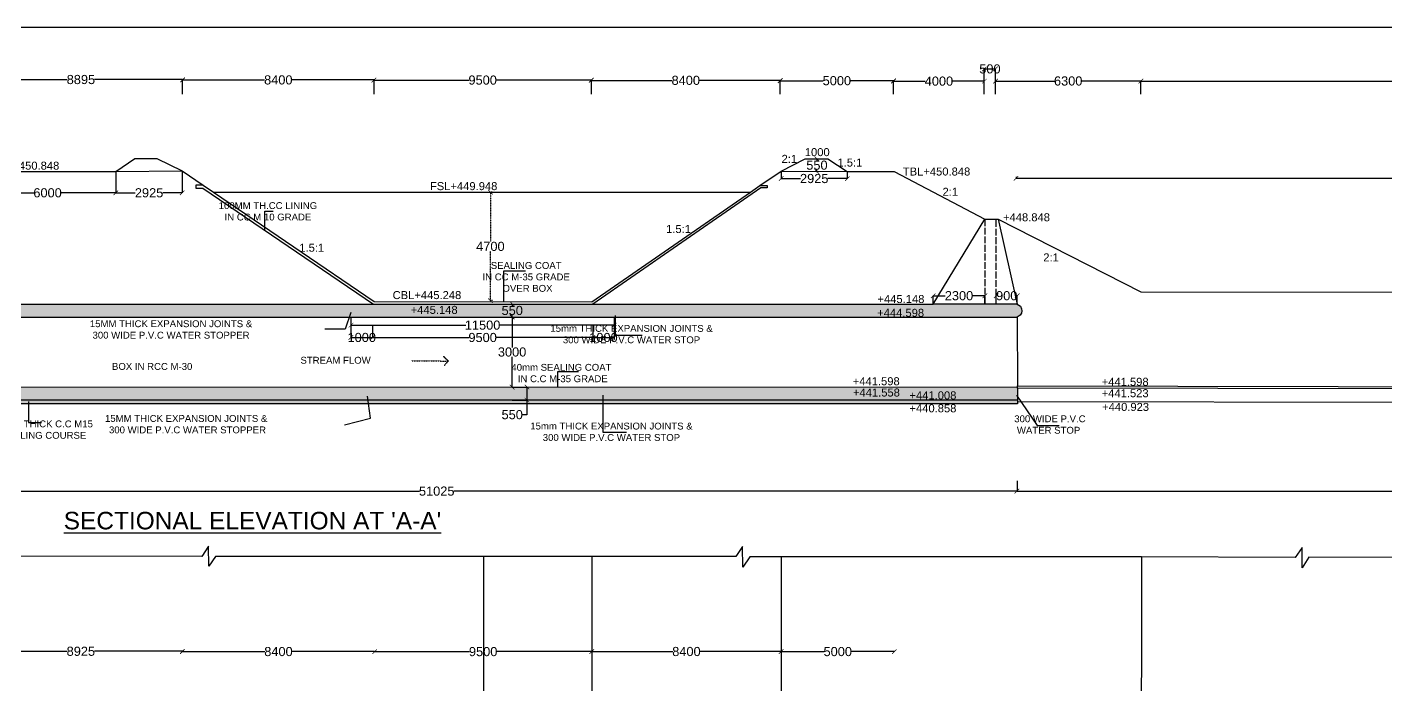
# Model space of a CAD drawing. Header units: inches. Extents: x -25940 to 116401, y 67945 to 197802.
# Drawn here: x 6987 to 66419, y 169035 to 197802 of the extents above; entities that cross this region are included whole.
import ezdxf

# ---------------------------------------------------------------- set-up
doc = ezdxf.new("R2010")
doc.units = ezdxf.units.IN
doc.header["$MEASUREMENT"] = 0
doc.linetypes.add('ACAD_ISO02W100', pattern=[15, 12, -3])
doc.linetypes.add('HIDDEN2', pattern=[0.1875, 0.125, -0.0625])
for name, color, linetype in [('BOX & TEXT', 7, 'Continuous'), ('DIM', 7, 'Continuous'), ('DIMENSION', 7, 'Continuous'), ('DOT LINE', 7, 'ACAD_ISO02W100'), ('HATCH', 7, 'Continuous'), ('LINE', 7, 'Continuous'), ('TEXT', 7, 'Continuous')]:
    doc.layers.add(name, color=color, linetype=linetype)
doc.styles.get("Standard").update_dxf_attribs({"font": 'arial.ttf'})
doc.dimstyles.new('ST1', dxfattribs={"dimtxt": 400, "dimasz": 200, "dimexe": 0.18, "dimexo": 0.0625, "dimgap": 0.09, "dimtad": 0, "dimtih": 1, "dimtoh": 1, "dimdec": 0, "dimzin": 0, "dimdsep": 46, "dimtxsty": 'Standard', "dimblk": 'ARCHTICK', "dimcen": 0.09, "dimadec": 0, "dimazin": 0, "dimtfac": 1, "dimtdec": 0, "dimtofl": 0, "dimtmove": 0, "dimatfit": 3, "dimldrblk": 'ARCHTICK', "dimfxl": 1, "dimtolj": 1, "dimtzin": 0, "dimarcsym": 0})
pattern_1 = [(50, (0, 0), (1075.8903, -94.128), [112.5, -1237.5]), (355, (0, 0), (-208.127, 1128.288), [90, -990]), (100.4514, (89.7, -7.8), (867.764, 1034.1593), [95.61, -1051.713]), (46.1842, (0, 300), (1600.862, -248.2785), [168.75, -1856.25]), (96.6356, (133.4, 279.3), (1401.994, 1461.177), [143.415, -1577.57]), (351.1842, (0, 300), (1401.993, 1461.178), [135, -1485]), (21, (150, 225), (895.3606, -603.9283), [112.5, -1237.5]), (326, (150, 225), (364.973, 1087.725), [90, -990]), (71.4514, (224.6, 174.7), (1260.334, 483.796), [95.61, -1051.713]), (37.5, (0, 0), (18.2398, 499.3408), [0, -978, 0, -1005, 0, -993.75]), (7.5, (0, 0), (394.6043, 591.6176), [0, -573, 0, -955.5, 0, -378.75]), (327.5, (-334.5, 0), (800.73365, -33.8323), [0, -375, 0, -1170, 0, -1552.5]), (317.5, (-484.5, 0), (874.7793, 150.1575), [0, -487.5, 0, -777, 0, -1102.5])]

# ---------------------------------------------------------------- blocks, each defined once
blk = doc.blocks.new('_ArchTick')
at = {"color": 0, "linetype": 'ByBlock', "const_width": 0.15}
blk.add_lwpolyline([(-0.5, -0.5), (0.5, 0.5)], dxfattribs=at)
blk = doc.blocks.new('*D8')
at = {"layer": 'Defpoints', "color": 0, "transparency": 16777216}
for p in [(22159, 195494), (13786, 194875), (22159, 194875)]:
    blk.add_point(p, dxfattribs=at)
at = {"layer": 'DIM', "color": 0, "lineweight": -2, "transparency": 16777216}
for p, q in [((13786, 194875), (13786, 195494)), ((13786, 195494), (17375, 195494)), ((22159, 195494), (18569, 195494)), ((22159, 194875), (22159, 195494))]:
    blk.add_line(p, q, dxfattribs=at)
at = {"layer": 'DIM', "color": 0, "lineweight": -2, "transparency": 16777216, "xscale": 200, "yscale": 200, "zscale": 200, "rotation": 180}
blk.add_blockref('_ArchTick', (13786, 195494), dxfattribs=at)
at = {"layer": 'DIM', "color": 0, "lineweight": -2, "transparency": 16777216, "xscale": 200, "yscale": 200, "zscale": 200}
blk.add_blockref('_ArchTick', (22159, 195494), dxfattribs=at)
at = {"layer": 'DIM', "color": 0, "transparency": 16777216, "insert": (17972, 195494), "char_height": 400, "attachment_point": 5}
blk.add_mtext('\\A1;8400', dxfattribs=at)
blk = doc.blocks.new('*D9')
at = {"layer": 'Defpoints', "color": 0, "transparency": 16777216}
for p in [(31665, 195486), (22159, 194875), (31665, 194875)]:
    blk.add_point(p, dxfattribs=at)
at = {"layer": 'DIM', "color": 0, "lineweight": -2, "transparency": 16777216}
for p, q in [((22159, 194875), (22159, 195486)), ((22159, 195486), (26315, 195486)), ((31665, 195486), (27509, 195486)), ((31665, 194875), (31665, 195486))]:
    blk.add_line(p, q, dxfattribs=at)
at = {"layer": 'DIM', "color": 0, "lineweight": -2, "transparency": 16777216, "xscale": 200, "yscale": 200, "zscale": 200, "rotation": 180}
blk.add_blockref('_ArchTick', (22159, 195486), dxfattribs=at)
at = {"layer": 'DIM', "color": 0, "lineweight": -2, "transparency": 16777216, "xscale": 200, "yscale": 200, "zscale": 200}
blk.add_blockref('_ArchTick', (31665, 195486), dxfattribs=at)
at = {"layer": 'DIM', "color": 0, "transparency": 16777216, "insert": (26912, 195486), "char_height": 400, "attachment_point": 5}
blk.add_mtext('\\A1;9500', dxfattribs=at)
blk = doc.blocks.new('*D10')
at = {"layer": 'Defpoints', "color": 0, "transparency": 16777216}
for p in [(39926, 195475), (31665, 194875), (39926, 194875)]:
    blk.add_point(p, dxfattribs=at)
at = {"layer": 'DIM', "color": 0, "lineweight": -2, "transparency": 16777216}
for p, q in [((31665, 194875), (31665, 195475)), ((31665, 195475), (35199, 195475)), ((39926, 195475), (36393, 195475)), ((39926, 194875), (39926, 195475))]:
    blk.add_line(p, q, dxfattribs=at)
at = {"layer": 'DIM', "color": 0, "lineweight": -2, "transparency": 16777216, "xscale": 200, "yscale": 200, "zscale": 200, "rotation": 180}
blk.add_blockref('_ArchTick', (31665, 195475), dxfattribs=at)
at = {"layer": 'DIM', "color": 0, "lineweight": -2, "transparency": 16777216, "xscale": 200, "yscale": 200, "zscale": 200}
blk.add_blockref('_ArchTick', (39926, 195475), dxfattribs=at)
at = {"layer": 'DIM', "color": 0, "transparency": 16777216, "insert": (35796, 195475), "char_height": 400, "attachment_point": 5}
blk.add_mtext('\\A1;8400', dxfattribs=at)
blk = doc.blocks.new('*D11')
at = {"layer": 'Defpoints', "color": 0, "transparency": 16777216}
for p in [(44884, 195459), (39926, 194875), (44884, 194875)]:
    blk.add_point(p, dxfattribs=at)
at = {"layer": 'DIM', "color": 0, "lineweight": -2, "transparency": 16777216}
for p, q in [((39926, 194875), (39926, 195459)), ((39926, 195459), (41809, 195459)), ((44884, 195459), (43002, 195459)), ((44884, 194875), (44884, 195459))]:
    blk.add_line(p, q, dxfattribs=at)
at = {"layer": 'DIM', "color": 0, "lineweight": -2, "transparency": 16777216, "xscale": 200, "yscale": 200, "zscale": 200, "rotation": 180}
blk.add_blockref('_ArchTick', (39926, 195459), dxfattribs=at)
at = {"layer": 'DIM', "color": 0, "lineweight": -2, "transparency": 16777216, "xscale": 200, "yscale": 200, "zscale": 200}
blk.add_blockref('_ArchTick', (44884, 195459), dxfattribs=at)
at = {"layer": 'DIM', "color": 0, "transparency": 16777216, "insert": (42405, 195459), "char_height": 400, "attachment_point": 5}
blk.add_mtext('\\A1;5000', dxfattribs=at)
blk = doc.blocks.new('*D12')
at = {"layer": 'Defpoints', "color": 0, "transparency": 16777216}
for p in [(48855, 195440), (44884, 194875), (48855, 194875)]:
    blk.add_point(p, dxfattribs=at)
at = {"layer": 'DIM', "color": 0, "lineweight": -2, "transparency": 16777216}
for p, q in [((44884, 194875), (44884, 195440)), ((44884, 195440), (46265, 195440)), ((48855, 195440), (47474, 195440)), ((48855, 194875), (48855, 195440))]:
    blk.add_line(p, q, dxfattribs=at)
at = {"layer": 'DIM', "color": 0, "lineweight": -2, "transparency": 16777216, "xscale": 200, "yscale": 200, "zscale": 200, "rotation": 180}
blk.add_blockref('_ArchTick', (44884, 195440), dxfattribs=at)
at = {"layer": 'DIM', "color": 0, "lineweight": -2, "transparency": 16777216, "xscale": 200, "yscale": 200, "zscale": 200}
blk.add_blockref('_ArchTick', (48855, 195440), dxfattribs=at)
at = {"layer": 'DIM', "color": 0, "transparency": 16777216, "insert": (46870, 195440), "char_height": 400, "attachment_point": 5}
blk.add_mtext('\\A1;4000', dxfattribs=at)
blk = doc.blocks.new('*D13')
at = {"layer": 'Defpoints', "color": 0, "transparency": 16777216}
for p in [(49345, 195976), (48855, 194875), (49345, 194875)]:
    blk.add_point(p, dxfattribs=at)
at = {"layer": 'DIM', "color": 0, "lineweight": -2, "transparency": 16777216}
for p, q in [((48855, 194875), (48855, 195976)), ((48855, 195976), (49345, 195976)), ((49345, 194875), (49345, 195976))]:
    blk.add_line(p, q, dxfattribs=at)
at = {"layer": 'DIM', "color": 0, "lineweight": -2, "transparency": 16777216, "xscale": 200, "yscale": 200, "zscale": 200, "rotation": 180}
blk.add_blockref('_ArchTick', (48855, 195976), dxfattribs=at)
at = {"layer": 'DIM', "color": 0, "lineweight": -2, "transparency": 16777216, "xscale": 200, "yscale": 200, "zscale": 200}
blk.add_blockref('_ArchTick', (49345, 195976), dxfattribs=at)
at = {"layer": 'DIM', "color": 0, "transparency": 16777216, "insert": (49100, 195976), "char_height": 400, "attachment_point": 5}
blk.add_mtext('\\A1;500', dxfattribs=at)
blk = doc.blocks.new('*D14')
at = {"layer": 'Defpoints', "color": 0, "transparency": 16777216}
for p in [(55703, 195447), (49345, 194875), (55703, 194875)]:
    blk.add_point(p, dxfattribs=at)
at = {"layer": 'DIM', "color": 0, "lineweight": -2, "transparency": 16777216}
for p, q in [((49345, 194875), (49345, 195447)), ((49345, 195447), (51926, 195447)), ((55703, 195447), (53122, 195447)), ((55703, 194875), (55703, 195447))]:
    blk.add_line(p, q, dxfattribs=at)
at = {"layer": 'DIM', "color": 0, "lineweight": -2, "transparency": 16777216, "xscale": 200, "yscale": 200, "zscale": 200, "rotation": 180}
blk.add_blockref('_ArchTick', (49345, 195447), dxfattribs=at)
at = {"layer": 'DIM', "color": 0, "lineweight": -2, "transparency": 16777216, "xscale": 200, "yscale": 200, "zscale": 200}
blk.add_blockref('_ArchTick', (55703, 195447), dxfattribs=at)
at = {"layer": 'DIM', "color": 0, "transparency": 16777216, "insert": (52524, 195447), "char_height": 400, "attachment_point": 5}
blk.add_mtext('\\A1;6300', dxfattribs=at)
blk = doc.blocks.new('*D15')
at = {"layer": 'Defpoints', "color": 0, "transparency": 16777216}
for p in [(84845, 195447), (55703, 194875), (84845, 194875)]:
    blk.add_point(p, dxfattribs=at)
at = {"layer": 'DIM', "color": 0, "lineweight": -2, "transparency": 16777216}
for p, q in [((55703, 194875), (55703, 195447)), ((55703, 195447), (69518, 195447)), ((84845, 195447), (71029, 195447)), ((84845, 194875), (84845, 195447))]:
    blk.add_line(p, q, dxfattribs=at)
at = {"layer": 'DIM', "color": 0, "lineweight": -2, "transparency": 16777216, "xscale": 200, "yscale": 200, "zscale": 200, "rotation": 180}
blk.add_blockref('_ArchTick', (55703, 195447), dxfattribs=at)
at = {"layer": 'DIM', "color": 0, "lineweight": -2, "transparency": 16777216, "xscale": 200, "yscale": 200, "zscale": 200}
blk.add_blockref('_ArchTick', (84845, 195447), dxfattribs=at)
at = {"layer": 'DIM', "color": 0, "transparency": 16777216, "insert": (70274, 195447), "char_height": 400, "attachment_point": 5}
blk.add_mtext('\\A1;29180', dxfattribs=at)
blk = doc.blocks.new('*D18')
at = {"layer": 'Defpoints', "color": 0, "transparency": 16777216}
for p in [(13786, 195510), (4891, 194875), (13786, 194875)]:
    blk.add_point(p, dxfattribs=at)
at = {"layer": 'DIM', "color": 0, "lineweight": -2, "transparency": 16777216}
for p, q in [((4891, 194875), (4891, 195510)), ((4891, 195510), (8739, 195510)), ((13786, 195510), (9938, 195510)), ((13786, 194875), (13786, 195510))]:
    blk.add_line(p, q, dxfattribs=at)
at = {"layer": 'DIM', "color": 0, "lineweight": -2, "transparency": 16777216, "xscale": 200, "yscale": 200, "zscale": 200, "rotation": 180}
blk.add_blockref('_ArchTick', (4891, 195510), dxfattribs=at)
at = {"layer": 'DIM', "color": 0, "lineweight": -2, "transparency": 16777216, "xscale": 200, "yscale": 200, "zscale": 200}
blk.add_blockref('_ArchTick', (13786, 195510), dxfattribs=at)
at = {"layer": 'DIM', "color": 0, "transparency": 16777216, "insert": (9338, 195510), "char_height": 400, "attachment_point": 5}
blk.add_mtext('\\A1;8895', dxfattribs=at)
blk = doc.blocks.new('*D39')
at = {"layer": 'Defpoints', "color": 0, "transparency": 16777216}
for p in [(4889, 191489), (10868, 191489), (10868, 190555)]:
    blk.add_point(p, dxfattribs=at)
at = {"layer": 'DIM', "color": 0, "lineweight": -2, "transparency": 16777216}
for p, q in [((4889, 191489), (4889, 190554)), ((10868, 191489), (10868, 190554)), ((4889, 190555), (7281, 190555)), ((10868, 190555), (8476, 190555))]:
    blk.add_line(p, q, dxfattribs=at)
at = {"layer": 'DIM', "color": 0, "lineweight": -2, "transparency": 16777216, "xscale": 200, "yscale": 200, "zscale": 200, "rotation": 180}
blk.add_blockref('_ArchTick', (4889, 190555), dxfattribs=at)
at = {"layer": 'DIM', "color": 0, "lineweight": -2, "transparency": 16777216, "xscale": 200, "yscale": 200, "zscale": 200}
blk.add_blockref('_ArchTick', (10868, 190555), dxfattribs=at)
at = {"layer": 'DIM', "color": 0, "transparency": 16777216, "insert": (7879, 190555), "char_height": 400, "attachment_point": 5}
blk.add_mtext('\\A1;6000', dxfattribs=at)
blk = doc.blocks.new('*D40')
at = {"layer": 'Defpoints', "color": 0, "transparency": 16777216}
for p in [(10868, 191489), (13770, 191513), (13770, 190555)]:
    blk.add_point(p, dxfattribs=at)
at = {"layer": 'DIM', "color": 0, "lineweight": -2, "transparency": 16777216}
for p, q in [((10868, 191489), (10868, 190554)), ((13770, 191513), (13770, 190554)), ((10868, 190555), (11717, 190555)), ((13770, 190555), (12922, 190555))]:
    blk.add_line(p, q, dxfattribs=at)
at = {"layer": 'DIM', "color": 0, "lineweight": -2, "transparency": 16777216, "xscale": 200, "yscale": 200, "zscale": 200, "rotation": 180}
blk.add_blockref('_ArchTick', (10868, 190555), dxfattribs=at)
at = {"layer": 'DIM', "color": 0, "lineweight": -2, "transparency": 16777216, "xscale": 200, "yscale": 200, "zscale": 200}
blk.add_blockref('_ArchTick', (13770, 190555), dxfattribs=at)
at = {"layer": 'DIM', "color": 0, "transparency": 16777216, "insert": (12319, 190555), "char_height": 400, "attachment_point": 5}
blk.add_mtext('\\A1;2925', dxfattribs=at)
blk = doc.blocks.new('*D43')
at = {"layer": 'Defpoints', "color": 0, "transparency": 16777216}
for p in [(21151, 185124), (32665, 185124), (32665, 184767)]:
    blk.add_point(p, dxfattribs=at)
at = {"layer": 'DIM', "color": 0, "lineweight": -2, "transparency": 16777216}
for p, q in [((21151, 185124), (21151, 184766)), ((32665, 185124), (32665, 184766)), ((21151, 184767), (26175, 184767)), ((32665, 184767), (27641, 184767))]:
    blk.add_line(p, q, dxfattribs=at)
at = {"layer": 'DIM', "color": 0, "lineweight": -2, "transparency": 16777216, "xscale": 200, "yscale": 200, "zscale": 200, "rotation": 180}
blk.add_blockref('_ArchTick', (21151, 184767), dxfattribs=at)
at = {"layer": 'DIM', "color": 0, "lineweight": -2, "transparency": 16777216, "xscale": 200, "yscale": 200, "zscale": 200}
blk.add_blockref('_ArchTick', (32665, 184767), dxfattribs=at)
at = {"layer": 'DIM', "color": 0, "transparency": 16777216, "insert": (26908, 184767), "char_height": 400, "attachment_point": 5}
blk.add_mtext('\\A1;11500', dxfattribs=at)
blk = doc.blocks.new('*D20')
at = {"layer": 'Defpoints', "color": 0, "transparency": 16777216}
for p in [(21151, 184766), (22092, 184767), (22092, 184228)]:
    blk.add_point(p, dxfattribs=at)
at = {"layer": 'DIM', "color": 0, "lineweight": -2, "transparency": 16777216}
for p, q in [((21151, 184766), (21151, 184227)), ((22092, 184766), (22092, 184227)), ((21151, 184228), (22092, 184228))]:
    blk.add_line(p, q, dxfattribs=at)
at = {"layer": 'DIM', "color": 0, "lineweight": -2, "transparency": 16777216, "xscale": 200, "yscale": 200, "zscale": 200, "rotation": 180}
blk.add_blockref('_ArchTick', (21151, 184228), dxfattribs=at)
at = {"layer": 'DIM', "color": 0, "lineweight": -2, "transparency": 16777216, "xscale": 200, "yscale": 200, "zscale": 200}
blk.add_blockref('_ArchTick', (22092, 184228), dxfattribs=at)
at = {"layer": 'DIM', "color": 0, "transparency": 16777216, "insert": (21622, 184228), "char_height": 400, "attachment_point": 5}
blk.add_mtext('\\A1;1000', dxfattribs=at)
blk = doc.blocks.new('*D21')
at = {"layer": 'Defpoints', "color": 0, "transparency": 16777216}
for p in [(22092, 184766), (31728, 184767), (31728, 184226)]:
    blk.add_point(p, dxfattribs=at)
at = {"layer": 'DIM', "color": 0, "lineweight": -2, "transparency": 16777216}
for p, q in [((22092, 184766), (22092, 184225)), ((31728, 184766), (31728, 184225)), ((22092, 184226), (26314, 184226)), ((31728, 184226), (27507, 184226))]:
    blk.add_line(p, q, dxfattribs=at)
at = {"layer": 'DIM', "color": 0, "lineweight": -2, "transparency": 16777216, "xscale": 200, "yscale": 200, "zscale": 200, "rotation": 180}
blk.add_blockref('_ArchTick', (22092, 184226), dxfattribs=at)
at = {"layer": 'DIM', "color": 0, "lineweight": -2, "transparency": 16777216, "xscale": 200, "yscale": 200, "zscale": 200}
blk.add_blockref('_ArchTick', (31728, 184226), dxfattribs=at)
at = {"layer": 'DIM', "color": 0, "transparency": 16777216, "insert": (26910, 184226), "char_height": 400, "attachment_point": 5}
blk.add_mtext('\\A1;9500', dxfattribs=at)
blk = doc.blocks.new('*D22')
at = {"layer": 'Defpoints', "color": 0, "transparency": 16777216}
for p in [(31728, 184766), (32665, 184767), (32665, 184226)]:
    blk.add_point(p, dxfattribs=at)
at = {"layer": 'DIM', "color": 0, "lineweight": -2, "transparency": 16777216}
for p, q in [((31728, 184766), (31728, 184225)), ((32665, 184766), (32665, 184225)), ((31728, 184226), (32665, 184226))]:
    blk.add_line(p, q, dxfattribs=at)
at = {"layer": 'DIM', "color": 0, "lineweight": -2, "transparency": 16777216, "xscale": 200, "yscale": 200, "zscale": 200, "rotation": 180}
blk.add_blockref('_ArchTick', (31728, 184226), dxfattribs=at)
at = {"layer": 'DIM', "color": 0, "lineweight": -2, "transparency": 16777216, "xscale": 200, "yscale": 200, "zscale": 200}
blk.add_blockref('_ArchTick', (32665, 184226), dxfattribs=at)
at = {"layer": 'DIM', "color": 0, "transparency": 16777216, "insert": (32196, 184226), "char_height": 400, "attachment_point": 5}
blk.add_mtext('\\A1;1000', dxfattribs=at)
blk = doc.blocks.new('*D44')
at = {"layer": 'Defpoints', "color": 0, "transparency": 16777216}
for p in [(28204, 185693), (28209, 185693), (28209, 185124)]:
    blk.add_point(p, dxfattribs=at)
at = {"layer": 'DIM', "color": 0, "lineweight": -2, "transparency": 16777216}
for p, q in [((28209, 185693), (28204, 185693)), ((28204, 185693), (28204, 185612)), ((28204, 185124), (28204, 185204)), ((28209, 185124), (28204, 185124))]:
    blk.add_line(p, q, dxfattribs=at)
at = {"layer": 'DIM', "color": 0, "lineweight": -2, "transparency": 16777216, "xscale": 200, "yscale": 200, "zscale": 200}
for p, rotation in [((28204, 185693), 90), ((28204, 185124), 270)]:
    blk.add_blockref('_ArchTick', p, dxfattribs=dict(at, rotation=rotation))
at = {"layer": 'DIM', "color": 0, "transparency": 16777216, "insert": (28204, 185408), "char_height": 400, "attachment_point": 5}
blk.add_mtext('\\A1;550', dxfattribs=at)
blk = doc.blocks.new('*D45')
at = {"layer": 'Defpoints', "color": 0, "transparency": 16777216}
for p in [(48880, 186054), (46616, 185693), (48880, 185689)]:
    blk.add_point(p, dxfattribs=at)
at = {"layer": 'DIM', "color": 0, "lineweight": -2, "transparency": 16777216}
for p, q in [((46616, 185693), (46616, 186054)), ((46616, 186054), (47148, 186054)), ((48880, 186054), (48349, 186054)), ((48880, 185689), (48880, 186054))]:
    blk.add_line(p, q, dxfattribs=at)
at = {"layer": 'DIM', "color": 0, "lineweight": -2, "transparency": 16777216, "xscale": 200, "yscale": 200, "zscale": 200, "rotation": 180}
blk.add_blockref('_ArchTick', (46616, 186054), dxfattribs=at)
at = {"layer": 'DIM', "color": 0, "lineweight": -2, "transparency": 16777216, "xscale": 200, "yscale": 200, "zscale": 200}
blk.add_blockref('_ArchTick', (48880, 186054), dxfattribs=at)
at = {"layer": 'DIM', "color": 0, "transparency": 16777216, "insert": (47748, 186054), "char_height": 400, "attachment_point": 5}
blk.add_mtext('\\A1;2300', dxfattribs=at)
blk = doc.blocks.new('*D46')
at = {"layer": 'Defpoints', "color": 0, "transparency": 16777216}
for p in [(49371, 186054), (49371, 185688), (50299, 185687)]:
    blk.add_point(p, dxfattribs=at)
at = {"layer": 'DIM', "color": 0, "lineweight": -2, "transparency": 16777216}
for p, q in [((49371, 185688), (49371, 186054)), ((49371, 186054), (49394, 186054)), ((50299, 186054), (50276, 186054)), ((50299, 185687), (50299, 186054))]:
    blk.add_line(p, q, dxfattribs=at)
at = {"layer": 'DIM', "color": 0, "lineweight": -2, "transparency": 16777216, "xscale": 200, "yscale": 200, "zscale": 200, "rotation": 180}
blk.add_blockref('_ArchTick', (49371, 186054), dxfattribs=at)
at = {"layer": 'DIM', "color": 0, "lineweight": -2, "transparency": 16777216, "xscale": 200, "yscale": 200, "zscale": 200}
blk.add_blockref('_ArchTick', (50299, 186054), dxfattribs=at)
at = {"layer": 'DIM', "color": 0, "transparency": 16777216, "insert": (49835, 186054), "char_height": 400, "attachment_point": 5}
blk.add_mtext('\\A1;900', dxfattribs=at)
blk = doc.blocks.new('*D47')
at = {"layer": 'Defpoints', "color": 0, "transparency": 16777216}
for p in [(39968, 191497), (42862, 191484), (42862, 191180)]:
    blk.add_point(p, dxfattribs=at)
at = {"layer": 'DIM', "color": 0, "lineweight": -2, "transparency": 16777216}
for p, q in [((39968, 191497), (39968, 191179)), ((42862, 191483), (42862, 191179)), ((39968, 191180), (40813, 191180)), ((42862, 191180), (42017, 191180))]:
    blk.add_line(p, q, dxfattribs=at)
at = {"layer": 'DIM', "color": 0, "lineweight": -2, "transparency": 16777216, "xscale": 200, "yscale": 200, "zscale": 200, "rotation": 180}
blk.add_blockref('_ArchTick', (39968, 191180), dxfattribs=at)
at = {"layer": 'DIM', "color": 0, "lineweight": -2, "transparency": 16777216, "xscale": 200, "yscale": 200, "zscale": 200}
blk.add_blockref('_ArchTick', (42862, 191180), dxfattribs=at)
at = {"layer": 'DIM', "color": 0, "transparency": 16777216, "insert": (41415, 191180), "char_height": 400, "attachment_point": 5}
blk.add_mtext('\\A1;2925', dxfattribs=at)
blk = doc.blocks.new('*D48')
at = {"layer": 'Defpoints', "color": 0, "transparency": 16777216}
for p in [(41520, 192039), (41517, 191490), (41533, 191490)]:
    blk.add_point(p, dxfattribs=at)
at = {"layer": 'DIM', "color": 0, "lineweight": -2, "transparency": 16777216}
for p, q in [((41520, 192039), (41533, 192039)), ((41533, 192039), (41533, 191968)), ((41517, 191490), (41533, 191490)), ((41533, 191490), (41533, 191560))]:
    blk.add_line(p, q, dxfattribs=at)
at = {"layer": 'DIM', "color": 0, "lineweight": -2, "transparency": 16777216, "xscale": 200, "yscale": 200, "zscale": 200}
for p, rotation in [((41533, 192039), 90), ((41533, 191490), 270)]:
    blk.add_blockref('_ArchTick', p, dxfattribs=dict(at, rotation=rotation))
at = {"layer": 'DIM', "color": 0, "transparency": 16777216, "insert": (41533, 191764), "char_height": 400, "attachment_point": 5}
blk.add_mtext('\\A1;550', dxfattribs=at)
blk = doc.blocks.new('*D27')
at = {"layer": 'Defpoints', "color": 0, "transparency": 16777216}
for p in [(50285, 177960), (85358, 177960), (50285, 177507)]:
    blk.add_point(p, dxfattribs=at)
at = {"layer": 'DIM', "color": 0, "lineweight": -2, "transparency": 16777216}
for p, q in [((50285, 177960), (50285, 177507)), ((85358, 177960), (85358, 177507)), ((50285, 177507), (67070, 177507)), ((85358, 177507), (68574, 177507))]:
    blk.add_line(p, q, dxfattribs=at)
at = {"layer": 'DIM', "color": 0, "lineweight": -2, "transparency": 16777216, "xscale": 200, "yscale": 200, "zscale": 200, "rotation": 180}
blk.add_blockref('_ArchTick', (50285, 177507), dxfattribs=at)
at = {"layer": 'DIM', "color": 0, "lineweight": -2, "transparency": 16777216, "xscale": 200, "yscale": 200, "zscale": 200}
blk.add_blockref('_ArchTick', (85358, 177507), dxfattribs=at)
at = {"layer": 'DIM', "color": 0, "transparency": 16777216, "insert": (67822, 177507), "char_height": 400, "attachment_point": 5}
blk.add_mtext('\\A1;35080', dxfattribs=at)
blk = doc.blocks.new('*D28')
at = {"layer": 'Defpoints', "color": 0, "transparency": 16777216}
for p in [(-483, 177960), (50285, 177960), (-483, 177507)]:
    blk.add_point(p, dxfattribs=at)
at = {"layer": 'DIM', "color": 0, "lineweight": -2, "transparency": 16777216}
for p, q in [((-483, 177960), (-483, 177507)), ((50285, 177960), (50285, 177507)), ((-483, 177507), (24147, 177507)), ((50285, 177507), (25655, 177507))]:
    blk.add_line(p, q, dxfattribs=at)
at = {"layer": 'DIM', "color": 0, "lineweight": -2, "transparency": 16777216, "xscale": 200, "yscale": 200, "zscale": 200, "rotation": 180}
blk.add_blockref('_ArchTick', (-483, 177507), dxfattribs=at)
at = {"layer": 'DIM', "color": 0, "lineweight": -2, "transparency": 16777216, "xscale": 200, "yscale": 200, "zscale": 200}
blk.add_blockref('_ArchTick', (50285, 177507), dxfattribs=at)
at = {"layer": 'DIM', "color": 0, "transparency": 16777216, "insert": (24901, 177507), "char_height": 400, "attachment_point": 5}
blk.add_mtext('\\A1;51025', dxfattribs=at)
blk = doc.blocks.new('*D31')
at = {"layer": 'Defpoints', "color": 0, "transparency": 16777216}
for p in [(4896, 170493), (13774, 170501), (13774, 170493)]:
    blk.add_point(p, dxfattribs=at)
at = {"layer": 'DIM', "color": 0, "lineweight": -2, "transparency": 16777216}
for p, q in [((4896, 170493), (4896, 170501)), ((4896, 170501), (8736, 170501)), ((13774, 170501), (9934, 170501)), ((13774, 170493), (13774, 170501))]:
    blk.add_line(p, q, dxfattribs=at)
at = {"layer": 'DIM', "color": 0, "lineweight": -2, "transparency": 16777216, "xscale": 200, "yscale": 200, "zscale": 200, "rotation": 180}
blk.add_blockref('_ArchTick', (4896, 170501), dxfattribs=at)
at = {"layer": 'DIM', "color": 0, "lineweight": -2, "transparency": 16777216, "xscale": 200, "yscale": 200, "zscale": 200}
blk.add_blockref('_ArchTick', (13774, 170501), dxfattribs=at)
at = {"layer": 'DIM', "color": 0, "transparency": 16777216, "insert": (9335, 170501), "char_height": 400, "attachment_point": 5}
blk.add_mtext('\\A1;8925', dxfattribs=at)
blk = doc.blocks.new('*D62')
at = {"layer": 'Defpoints', "color": 0, "transparency": 16777216}
for p in [(13774, 170501), (22184, 170501), (22184, 170488)]:
    blk.add_point(p, dxfattribs=at)
at = {"layer": 'DIM', "color": 0, "lineweight": -2, "transparency": 16777216}
for p, q in [((13774, 170501), (13774, 170487)), ((13774, 170488), (17382, 170488)), ((22184, 170488), (18576, 170488)), ((22184, 170501), (22184, 170487))]:
    blk.add_line(p, q, dxfattribs=at)
at = {"layer": 'DIM', "color": 0, "lineweight": -2, "transparency": 16777216, "xscale": 200, "yscale": 200, "zscale": 200, "rotation": 180}
blk.add_blockref('_ArchTick', (13774, 170488), dxfattribs=at)
at = {"layer": 'DIM', "color": 0, "lineweight": -2, "transparency": 16777216, "xscale": 200, "yscale": 200, "zscale": 200}
blk.add_blockref('_ArchTick', (22184, 170488), dxfattribs=at)
at = {"layer": 'DIM', "color": 0, "transparency": 16777216, "insert": (17979, 170488), "char_height": 400, "attachment_point": 5}
blk.add_mtext('\\A1;8400', dxfattribs=at)
blk = doc.blocks.new('*D63')
at = {"layer": 'Defpoints', "color": 0, "transparency": 16777216}
for p in [(22184, 170494), (22184, 170486), (31683, 170492)]:
    blk.add_point(p, dxfattribs=at)
at = {"layer": 'DIM', "color": 0, "lineweight": -2, "transparency": 16777216}
for p, q in [((22184, 170494), (22184, 170486)), ((22184, 170486), (26337, 170486)), ((31683, 170486), (27530, 170486)), ((31683, 170492), (31683, 170486))]:
    blk.add_line(p, q, dxfattribs=at)
at = {"layer": 'DIM', "color": 0, "lineweight": -2, "transparency": 16777216, "xscale": 200, "yscale": 200, "zscale": 200, "rotation": 180}
blk.add_blockref('_ArchTick', (22184, 170486), dxfattribs=at)
at = {"layer": 'DIM', "color": 0, "lineweight": -2, "transparency": 16777216, "xscale": 200, "yscale": 200, "zscale": 200}
blk.add_blockref('_ArchTick', (31683, 170486), dxfattribs=at)
at = {"layer": 'DIM', "color": 0, "transparency": 16777216, "insert": (26933, 170486), "char_height": 400, "attachment_point": 5}
blk.add_mtext('\\A1;9500', dxfattribs=at)
blk = doc.blocks.new('*D64')
at = {"layer": 'Defpoints', "color": 0, "transparency": 16777216}
for p in [(31683, 170492), (39967, 170496), (39967, 170490)]:
    blk.add_point(p, dxfattribs=at)
at = {"layer": 'DIM', "color": 0, "lineweight": -2, "transparency": 16777216}
for p, q in [((31683, 170492), (31683, 170490)), ((31683, 170490), (35228, 170490)), ((39967, 170490), (36422, 170490)), ((39967, 170495), (39967, 170490))]:
    blk.add_line(p, q, dxfattribs=at)
at = {"layer": 'DIM', "color": 0, "lineweight": -2, "transparency": 16777216, "xscale": 200, "yscale": 200, "zscale": 200, "rotation": 180}
blk.add_blockref('_ArchTick', (31683, 170490), dxfattribs=at)
at = {"layer": 'DIM', "color": 0, "lineweight": -2, "transparency": 16777216, "xscale": 200, "yscale": 200, "zscale": 200}
blk.add_blockref('_ArchTick', (39967, 170490), dxfattribs=at)
at = {"layer": 'DIM', "color": 0, "transparency": 16777216, "insert": (35825, 170490), "char_height": 400, "attachment_point": 5}
blk.add_mtext('\\A1;8400', dxfattribs=at)
blk = doc.blocks.new('*D65')
at = {"layer": 'Defpoints', "color": 0, "transparency": 16777216}
for p in [(39967, 170490), (44920, 170490), (44920, 170488)]:
    blk.add_point(p, dxfattribs=at)
at = {"layer": 'DIM', "color": 0, "lineweight": -2, "transparency": 16777216}
for p, q in [((39967, 170490), (39967, 170488)), ((39967, 170488), (41847, 170488)), ((44920, 170488), (43040, 170488)), ((44920, 170490), (44920, 170488))]:
    blk.add_line(p, q, dxfattribs=at)
at = {"layer": 'DIM', "color": 0, "lineweight": -2, "transparency": 16777216, "xscale": 200, "yscale": 200, "zscale": 200, "rotation": 180}
blk.add_blockref('_ArchTick', (39967, 170488), dxfattribs=at)
at = {"layer": 'DIM', "color": 0, "lineweight": -2, "transparency": 16777216, "xscale": 200, "yscale": 200, "zscale": 200}
blk.add_blockref('_ArchTick', (44920, 170488), dxfattribs=at)
at = {"layer": 'DIM', "color": 0, "transparency": 16777216, "insert": (42444, 170488), "char_height": 400, "attachment_point": 5}
blk.add_mtext('\\A1;5000', dxfattribs=at)
blk = doc.blocks.new('*D71')
at = {"layer": 'Defpoints', "color": 0, "transparency": 16777216}
for p in [(28209, 185124), (28198, 182061), (28209, 182061)]:
    blk.add_point(p, dxfattribs=at)
at = {"layer": 'DIM', "color": 0, "lineweight": -2, "transparency": 16777216}
for p, q in [((28209, 185124), (28198, 185124)), ((28198, 185124), (28198, 183797)), ((28198, 182061), (28198, 183388)), ((28209, 182061), (28198, 182061))]:
    blk.add_line(p, q, dxfattribs=at)
at = {"layer": 'DIM', "color": 0, "lineweight": -2, "transparency": 16777216, "xscale": 200, "yscale": 200, "zscale": 200}
for p, rotation in [((28198, 185124), 90), ((28198, 182061), 270)]:
    blk.add_blockref('_ArchTick', p, dxfattribs=dict(at, rotation=rotation))
at = {"layer": 'DIM', "color": 0, "transparency": 16777216, "insert": (28198, 183592), "char_height": 400, "attachment_point": 5}
blk.add_mtext('\\A1;3000', dxfattribs=at)
blk = doc.blocks.new('*D72')
at = {"layer": 'Defpoints', "color": 0, "transparency": 16777216}
for p in [(28202, 182061), (28846, 182061), (28202, 181492)]:
    blk.add_point(p, dxfattribs=at)
at = {"layer": 'DIM', "color": 0, "lineweight": -2, "transparency": 16777216}
for p, q in [((28202, 182061), (28846, 182061)), ((28846, 182061), (28846, 181492)), ((28202, 181492), (28846, 181492)), ((28846, 181492), (28846, 180851)), ((28846, 180851), (28646, 180851))]:
    blk.add_line(p, q, dxfattribs=at)
at = {"layer": 'DIM', "color": 0, "lineweight": -2, "transparency": 16777216, "xscale": 200, "yscale": 200, "zscale": 200}
for p, rotation in [((28846, 182061), 90), ((28846, 181492), 270)]:
    blk.add_blockref('_ArchTick', p, dxfattribs=dict(at, rotation=rotation))
at = {"layer": 'DIM', "color": 0, "transparency": 16777216, "insert": (28204, 180851), "char_height": 400, "attachment_point": 5}
blk.add_mtext('\\A1;550', dxfattribs=at)
blk = doc.blocks.new('*D74')
at = {"layer": 'Defpoints', "color": 0, "transparency": 16777216}
for p in [(50242, 191262), (85355, 191223), (85355, 191193)]:
    blk.add_point(p, dxfattribs=at)
at = {"layer": 'DIM', "color": 0, "lineweight": -2, "transparency": 16777216}
for p, q in [((50242, 191262), (50242, 191193)), ((50242, 191193), (67047, 191193)), ((85355, 191193), (68550, 191193)), ((85355, 191223), (85355, 191193))]:
    blk.add_line(p, q, dxfattribs=at)
at = {"layer": 'DIM', "color": 0, "lineweight": -2, "transparency": 16777216, "xscale": 200, "yscale": 200, "zscale": 200, "rotation": 180}
blk.add_blockref('_ArchTick', (50242, 191193), dxfattribs=at)
at = {"layer": 'DIM', "color": 0, "lineweight": -2, "transparency": 16777216, "xscale": 200, "yscale": 200, "zscale": 200}
blk.add_blockref('_ArchTick', (85355, 191193), dxfattribs=at)
at = {"layer": 'DIM', "color": 0, "transparency": 16777216, "insert": (67798, 191193), "char_height": 400, "attachment_point": 5}
blk.add_mtext('\\A1;35080', dxfattribs=at)
blk = doc.blocks.new('*D142')
at = {"layer": 'Defpoints', "color": 0, "linetype": 'HIDDEN2', "transparency": 16777216}
for p in [(27348, 190583), (27250, 185841), (27342, 185841)]:
    blk.add_point(p, dxfattribs=at)
at = {"layer": 'DIMENSION', "color": 0, "linetype": 'HIDDEN2', "lineweight": -2, "transparency": 16777216}
for p, q in [((27348, 190583), (27250, 190583)), ((27250, 190583), (27250, 188416)), ((27250, 185841), (27250, 188007)), ((27342, 185841), (27250, 185841))]:
    blk.add_line(p, q, dxfattribs=at)
at = {"layer": 'DIMENSION', "color": 0, "linetype": 'HIDDEN2', "lineweight": -2, "transparency": 16777216, "xscale": 200, "yscale": 200, "zscale": 200}
for p, rotation in [((27250, 190583), 90), ((27250, 185841), 270)]:
    blk.add_blockref('_ArchTick', p, dxfattribs=dict(at, rotation=rotation))
at = {"layer": 'DIMENSION', "color": 0, "linetype": 'HIDDEN2', "transparency": 16777216, "insert": (27250, 188212), "char_height": 400, "attachment_point": 5}
blk.add_mtext('\\A1;4700', dxfattribs=at)

msp = doc.modelspace()

# ---------------------------------------------------------------- hatches: boundary and pattern name
at = {"layer": 'HATCH', "linetype": 'HIDDEN2'}
h = msp.add_hatch(dxfattribs=at)
h.set_pattern_fill('AR-CONC', color=256, scale=150, style=0)
h.set_pattern_definition(pattern_1)
h.paths.add_polyline_path([(50494.9, 185391.1), (50483.9, 185476.6), (50436.9, 185600.6), (50299.4, 185686.6), (46616.4, 185692.6), (31733.4, 185692.6), (22140.9, 185692.6), (-472.6, 185692.6), (-590.1, 185626.6), (-663.6, 185539.6), (-683.1, 185460.6), (-689.1, 185362.1), (-672.1, 185286.6), (-475.1, 185124.6), (50295.4, 185123.1), (50421.9, 185211.1), (50479.9, 185294.6)])
h = msp.add_hatch(dxfattribs=at)
h.set_pattern_fill('AR-CONC', color=256, scale=150, style=0)
h.set_pattern_definition(pattern_1)
h.paths.add_polyline_path([(50300.4, 182059.1), (-475.1, 182063.6), (-475.1, 181331.6), (-467.1, 181331.6), (-467.1, 181506.6), (50300.4, 181506.6)])
h.paths.add_polyline_path([(50300.4, 181506.6), (-467.1, 181506.6), (-467.1, 181331.6), (50300.4, 181331.6)], flags=17)
h.paths.add_polyline_path([(45492, 181426.6), (47723.7, 181426.6), (47723.7, 181962.7), (45492, 181962.7)], flags=25)
h.paths.add_polyline_path([(43020.4, 181551.1), (45252.1, 181551.1), (45252.1, 182087.2), (43020.4, 182087.2)], flags=9)
h.paths.add_polyline_path([(3344.7, 181478.3), (5576.3, 181478.3), (5576.3, 182014.4), (3344.7, 182014.4)], flags=25)
h.paths.add_polyline_path([(837.5, 181543.3), (3069.2, 181543.3), (3069.2, 182079.4), (837.5, 182079.4)], flags=9)

# ---------------------------------------------------------------- linework, layer by layer
at = {"layer": 'DIMENSION', "linetype": 'HIDDEN2'}
msp.add_lwpolyline([(23790.7, 183211.8), (25398.9, 183197), (25199.7, 183403.4), (25398.9, 183197), (25223.2, 182996.6)], dxfattribs=at)
at = {"layer": 'DOT LINE', "linetype": 'ACAD_ISO02W100', "ltscale": 25}
for points in [[(48871.9, 189403.1), (48880.4, 185688.9)], [(49371, 185688.1), (49371, 189403.1)]]:
    msp.add_lwpolyline(points, dxfattribs=at)
at = {"layer": 'LINE'}
for points in [[(-24107.1, 188420.1), (-18715.1, 188420.1), (-13678.1, 188420.1), (-1554.6, 188420.1), (399.9, 189452.6), (942.9, 189452.6), (4888.9, 191489.1), (10868.4, 191489.1), (11699.9, 192062.1), (12660.9, 192062.1), (13770.4, 191513.1), (14678.4, 190891.6), (15135.4, 190582.6), (38631.9, 190582.6), (39039.4, 190872.1), (39967.9, 191497.1), (41021.9, 192039.6), (42017.4, 192037.6), (42861.9, 191483.6), (44918.4, 191483.6), (48871.9, 189403.1), (49453.9, 189403.1), (55699.4, 186228.6), (85358.9, 186196.6)], [(10868.4, 191489.1), (13770.4, 191513.1)], [(39967.9, 191497.1), (42861.9, 191483.5)], [(14678.4, 190891.6), (14370.9, 190891.6), (14370.9, 190767.1), (14672.9, 190767.1), (22140.9, 185692.6)], [(39039.4, 190872.1), (39354.9, 190872.1), (39354.9, 190772.6), (39076.9, 190772.6), (35438.9, 188247.1), (31733.4, 185692.6)], [(15135.4, 190582.6), (22161.9, 185801.1), (31681.9, 185784.6), (38631.9, 190582.6)], [(-475.1, 182113.9), (-475.1, 185124.6), (-672.1, 185286.6), (-689.1, 185362.1), (-683.1, 185460.6), (-663.6, 185539.6), (-590.1, 185626.6), (-472.6, 185692.6), (22140.9, 185692.6), (31733.4, 185692.6), (46616.4, 185692.6), (48871.9, 189403.1)], [(49453.9, 189403.1), (50299.4, 185686.6), (50436.9, 185600.6), (50483.9, 185476.6), (50494.9, 185391.1), (50479.9, 185294.6), (50421.9, 185211.1), (50295.4, 185123.1), (50303.4, 182107.6), (85352.9, 182043.6), (85352.9, 181952.6), (85757.4, 181952.1)], [(50299.4, 185686.6), (46616.4, 185692.6)], [(-475.1, 185124.6), (50295.4, 185123.1)], [(-475.1, 182063.6), (50301.9, 182059.1)], [(50300.4, 182010.6), (50300.4, 181331.6), (-467.1, 181331.6), (-467.1, 181506.6), (50300.4, 181506.6)], [(85352.9, 181952.1), (50300.4, 182010.6), (50303.4, 182107.6)], [(94929.9, 181905.1), (85757.4, 181952.1), (85760.4, 178813.1), (85331.9, 178813.1), (84695.4, 181353.6), (50304.9, 181417.1)], [(94942.9, 174529.6), (63053.9, 174622.1), (62765.4, 174158.1), (62756.4, 175046.6), (62455.4, 174607.1), (55726.9, 174635.1), (38601.9, 174640.6), (38286.4, 174189.1), (38277.9, 175083.6), (37989.9, 174645.1), (26943.4, 174651.1), (15223.9, 174652.1), (14929.4, 174221.1), (14924.4, 175104.1), (14624.4, 174646.6), (-23994.6, 174706.6)], [(26943.4, 174651.1), (26930.4, 142628.4)], [(31681.4, 174648.5), (31693.4, 142408.8)], [(39965.4, 174640.1), (39980.1, 142461)], [(55726.9, 174635.1), (55702.1, 153472.6)]]:
    msp.add_lwpolyline(points, dxfattribs=at)
at = {"layer": 'TEXT'}
msp.add_lwpolyline([(-25939.8, 197802.2), (116401.4, 197802.2), (116401.4, 98457.2), (-25939.8, 98457.2)], close=True, dxfattribs=at)
for points in [[(17388.5, 188886.9), (17388.5, 189749.4), (17740.7, 189749.4)], [(27833.8, 185804), (27833.8, 187148.7), (28785.2, 187148.7)], [(21144.8, 185325), (20903.6, 184597.1), (20000.4, 184597.1)], [(32706.6, 185185.1), (32706.6, 184324.5), (33884.4, 184324.5)], [(30206.3, 182037.2), (30206.3, 182741.9), (31103.2, 182741.9)], [(7040.9, 181432.9), (7040.9, 180514.6), (7615.6, 180514.6)], [(20865.5, 180404.6), (22007.5, 180698.2), (21867.7, 181665.6)], [(32171.9, 181700.4), (32171.9, 180087.7), (33197.9, 180087.7)], [(50270, 181703.9), (51165.4, 180380.6), (52128.1, 180380.6)]]:
    msp.add_lwpolyline(points, dxfattribs=at)

# ---------------------------------------------------------------- texts
at = {"layer": 'BOX & TEXT'}
for s, p in [('2:1', (39986.1, 191866.8)), ('1.5:1', (42432.1, 191705.1)), ('2:1', (47027.4, 190426.1)), ('1.5:1', (34934.5, 188799.6)), ('1.5:1', (18891.2, 187980.6)), ('2:1', (51435.6, 187556.8))]:
    msp.add_text(s, height=350, dxfattribs=at).set_placement(p)
at = {"layer": 'DIM', "attachment_point": 5}
for s, insert, char_height in [('\\A1;100MM TH.CC LINING\\PIN CC M 10 GRADE', (17518.8, 189745.4), 300), ('\\A1;SEALING COAT \\PIN CC M-35 GRADE\\P OVER BOX', (28814.7, 186876.4), 300), ('\\A1;15MM THICK EXPANSION JOINTS & \\P300 WIDE P.V.C WATER STOPPER', (13279.9, 184577.8), 300), ('\\A1;15mm THICK EXPANSION JOINTS & \\P300 WIDE P.V.C WATER STOP', (33423.3, 184374.3), 300), ('\\A1;BOX IN RCC M-30', (12454.6, 182959.5), 300), ('\\A1;STREAM FLOW', (20477.5, 183230.4), 300), ('\\A1;40mm SEALING COAT\\P IN C.C M-35 GRADE', (30356.3, 182671.3), 300), ('\\A1;15MM THICK EXPANSION JOINTS &\\P 300 WIDE P.V.C WATER STOPPER', (13941, 180435.4), 300), ('\\A1; 300 WIDE P.V.C \\PWATER STOP', (51666.7, 180419.4), 300), ('\\A1;150MM THICK C.C M15\\PLEVELING COURSE ', (7593.1, 180196.7), 300), ('\\A1;15mm THICK EXPANSION JOINTS & \\P300 WIDE P.V.C WATER STOP', (32544.4, 180101.7), 300), ("\\A1;{\\L  SECTIONAL ELEVATION AT 'A-A'}", (16545, 176213.2), 765.711)]:
    msp.add_mtext(s, dxfattribs=dict(at, insert=insert, char_height=char_height))
at = {"layer": 'TEXT'}
for s, p in [('1000', (41003.1, 192161.6)), ('TBL+450.848', (5443.2, 191569.6)), ('TBL+450.848', (45292, 191313.6)), ('FSL+449.948', (24604.4, 190674.1)), ('+448.848', (49673.6, 189312.4)), ('CBL+445.248', (22972.3, 185908.3)), ('+445.148', (44181.4, 185736.8)), ('+445.148', (23763.9, 185261.7)), ('+444.598', (44168.6, 185131.9)), ('+441.598', (43101.4, 182139.5)), ('+441.598', (53989.9, 182114.8)), ('+441.558', (43109.8, 181646.4)), ('+441.008', (45581.4, 181521.9)), ('+441.523', (53989.9, 181617)), ('+440.858', (45581.3, 180955.9)), ('+440.923', (54008.6, 181016))]:
    msp.add_text(s, height=350, dxfattribs=at).set_placement(p)

# ---------------------------------------------------------------- dimensions: what is measured, and where the dimension line sits
at = {"layer": 'DIM'}
for base, p1, p2, text, picture, middle in [((49344.9, 195976.2), (48854.9, 194875.3), (49344.9, 194875.3), '500', '*D13', (49099.9, 195976.2)), ((22092.4, 184227.6), (21150.9, 184766.4), (22092.4, 184766.6), '1000', '*D20', (21621.7, 184227.6)), ((32664.9, 184225.6), (31727.9, 184766.5), (32664.9, 184766.6), '1000', '*D22', (32196.4, 184225.6))]:
    dim = msp.add_linear_dim(base=base, p1=p1, p2=p2, text=text, dimstyle='ST1', dxfattribs=at)
    dim.commit()
    dim.dimension.update_dxf_attribs({"geometry": picture, "text_midpoint": middle, "dimtype": 160})
dim = msp.add_linear_dim(base=(13785.9, 195509.6), p1=(4890.9, 194875.2), p2=(13785.9, 194875.2), dimstyle='ST1', dxfattribs=at)
dim.commit()
dim.dimension.update_dxf_attribs({"geometry": '*D18', "text_midpoint": (9338.4, 195509.6)})
for base, p1, p2, text, picture, middle in [((22158.9, 195493.6), (13785.9, 194875.2), (22158.9, 194875.2), '8400', '*D8', (17972.4, 195493.6)), ((31664.9, 195486.1), (22158.9, 194875.2), (31664.9, 194875.2), '9500', '*D9', (26911.9, 195486.1)), ((48854.9, 195439.6), (44884.4, 194875.2), (48854.9, 194875.2), '4000', '*D12', (46869.7, 195439.6)), ((55702.9, 195446.6), (49344.9, 194875.4), (55702.9, 194875.4), '6300', '*D14', (52523.9, 195446.6)), ((84844.9, 195446.7), (55702.9, 194875.4), (84844.9, 194875.4), '29180', '*D15', (70273.9, 195446.7)), ((10868.4, 190554.6), (4888.9, 191489.1), (10868.4, 191489.1), '6000', '*D39', (7878.7, 190554.6)), ((13770.4, 190554.6), (10868.4, 191489.1), (13770.4, 191513.1), '2925', '*D40', (12319.4, 190554.6)), ((42861.9, 191179.6), (39967.9, 191497.1), (42861.9, 191483.6), '2925', '*D47', (41414.9, 191179.6)), ((85354.9, 191192.8), (50242.1, 191262.4), (85354.9, 191223.5), '35080', '*D74', (67798.5, 191192.8)), ((48880.4, 186054.1), (46616.4, 185692.6), (48880.4, 185688.9), '2300', '*D45', (47748.4, 186054.1)), ((49371, 186054.1), (50299.4, 185686.6), (49371, 185688.1), '900', '*D46', (49835.2, 186054.1)), ((32664.9, 184766.6), (21150.9, 185123.9), (32664.9, 185123.6), '11500', '*D43', (26907.9, 184766.6)), ((31727.9, 184225.6), (22092.4, 184766.5), (31727.9, 184766.6), '9500', '*D21', (26910.2, 184225.6)), ((-483.1, 177507.1), (50285.4, 177960.1), (-483.1, 177960.1), '51025', '*D28', (24901.2, 177507.1)), ((50285.4, 177507.1), (85358.4, 177960.1), (50285.4, 177960.1), '35080', '*D27', (67821.9, 177507.1)), ((13773.9, 170501.1), (4896.4, 170492.6), (13773.9, 170492.6), '8925', '*D31', (9335.2, 170501.1)), ((22184, 170487.5), (13773.9, 170501.2), (22184, 170501.2), '8400', '*D62', (17979, 170487.5)), ((22184, 170486), (31683, 170491.8), (22184, 170494.2), '9500', '*D63', (26933.5, 170486)), ((39967.3, 170490.5), (31683, 170491.8), (39967.3, 170495.5), '8400', '*D64', (35825.2, 170490.5)), ((44920, 170488.1), (39967.3, 170490.3), (44920, 170490.3), '5000', '*D65', (42443.7, 170488.1))]:
    dim = msp.add_linear_dim(base=base, p1=p1, p2=p2, text=text, dimstyle='ST1', dxfattribs=at)
    dim.commit()
    dim.dimension.update_dxf_attribs({"geometry": picture, "text_midpoint": middle})
for p1, p2, distance, text, picture, middle in [((31664.9, 194875.2), (39926.4, 194875.2), 599.3, '8400', '*D10', (35795.7, 195474.6)), ((39926.4, 194875.2), (44884.4, 194875.2), 583.3, '5000', '*D11', (42405.4, 195458.6))]:
    dim = msp.add_aligned_dim(p1=p1, p2=p2, distance=distance, text=text, dimstyle='ST1', dxfattribs=at)
    dim.commit()
    dim.dimension.update_dxf_attribs({"geometry": picture, "text_midpoint": middle})
for base, p1, p2, text, picture, middle in [((41532.9, 191489.8), (41519.7, 192038.6), (41517.1, 191489.8), '550', '*D48', (41532.9, 191764.2)), ((28204.4, 185692.6), (28208.9, 185123.7), (28208.9, 185692.6), '550', '*D44', (28204.4, 185408.1)), ((28197.8, 182061), (28208.9, 185123.7), (28208.7, 182061), '3000', '*D71', (28197.8, 183592.4))]:
    dim = msp.add_linear_dim(base=base, p1=p1, p2=p2, angle=90, text=text, dimstyle='ST1', dxfattribs=at)
    dim.commit()
    dim.dimension.update_dxf_attribs({"geometry": picture, "text_midpoint": middle})
dim = msp.add_linear_dim(base=(28845.7, 182061), p1=(28202.3, 181492.2), p2=(28202.3, 182061), angle=90, text='550', dimstyle='ST1', dxfattribs=at)
dim.commit()
dim.dimension.update_dxf_attribs({"geometry": '*D72', "text_midpoint": (28204.4, 180850.9), "dimtype": 160})
at = {"layer": 'DIMENSION', "linetype": 'HIDDEN2'}
dim = msp.add_linear_dim(base=(27250.4, 185841), p1=(27347.8, 190582.6), p2=(27341.8, 185841), angle=90, text='4700', dimstyle='ST1', dxfattribs=at)
dim.commit()
dim.dimension.update_dxf_attribs({"geometry": '*D142', "text_midpoint": (27250.4, 188211.8)})

doc.saveas('drawing.dxf')
